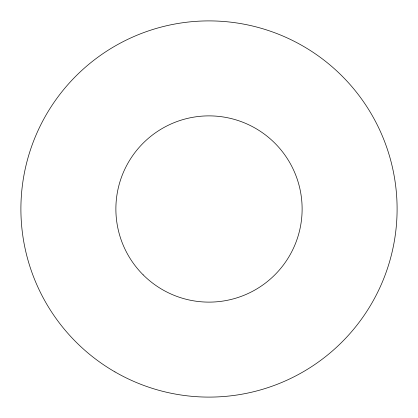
<?xml version="1.0" encoding="UTF-8"?>
<svg xmlns="http://www.w3.org/2000/svg" width="418" height="418" viewBox="0 0 418 418"><rect width="100%" height="100%" fill="white"/><g stroke="black" fill="none" stroke-linecap="round" stroke-linejoin="round"><path stroke-width="0.63" d="M114.95 371.9A188.1 188.1 0 0 0 397.1 209A188.1 188.1 0 0 0 114.95 46.1A188.1 188.1 0 0 0 114.95 371.9M143.155 274.845A93.12 93.12 0 0 0 298.948 233.103A93.12 93.12 0 0 0 184.897 119.052A93.12 93.12 0 0 0 143.155 274.845"/></g></svg>
